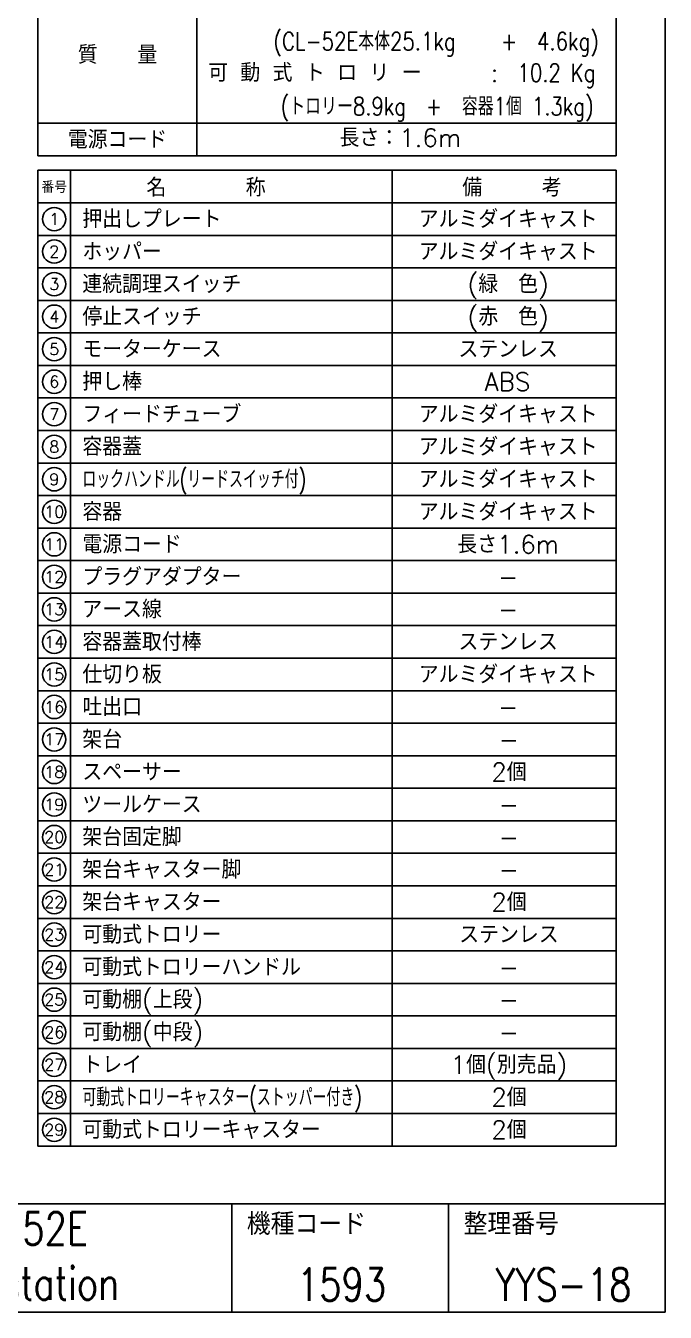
# Model space of a CAD drawing. Extents: x 230 to 4050, y 0 to 2754.
# Drawn here: x 3165 to 4050, y 0 to 1780 of the extents above; entities that cross this region are included whole.
import ezdxf
from ezdxf.enums import TextEntityAlignment as Align

# ---------------------------------------------------------------- set-up
doc = ezdxf.new("R2010")
doc.units = 0
doc.header["$LTSCALE"] = 2
doc.layers.add('SIYOU', color=7, linetype='CONTINUOUS')
doc.layers.add('WAKU', color=7, linetype='CONTINUOUS')
doc.styles.get("Standard").update_dxf_attribs({"font": 'romans.shx', "bigfont": 'extfont.shx'})

msp = doc.modelspace()

# ---------------------------------------------------------------- linework, layer by layer
at = {"layer": 'SIYOU', "color": 6}
for p, q in [((3182, 2635), (3182, 1600)), ((3982, 2635), (3982, 1600)), ((3982, 1600), (3182, 1600)), ((3182, 1580), (3182, 230)), ((3982, 1580), (3182, 1580)), ((3982, 1580), (3982, 230))]:
    msp.add_line(p, q, dxfattribs=at)
at = {"layer": 'SIYOU', "color": 7}
for p, q in [((3402, 2590), (3402, 1600)), ((3182, 1645), (3982, 1645)), ((3227, 1580), (3227, 230)), ((3672, 1580), (3672, 230)), ((3982, 1535), (3182, 1535)), ((3982, 1490), (3182, 1490)), ((3982, 1445), (3182, 1445)), ((3982, 1400), (3182, 1400)), ((3982, 1355), (3182, 1355)), ((3982, 1310), (3182, 1310)), ((3982, 1265), (3182, 1265)), ((3982, 1220), (3182, 1220)), ((3982, 1175), (3182, 1175)), ((3982, 1130), (3182, 1130)), ((3982, 1085), (3182, 1085)), ((3982, 1040), (3182, 1040)), ((3982, 995), (3182, 995)), ((3982, 950), (3182, 950)), ((3982, 905), (3182, 905)), ((3982, 860), (3182, 860)), ((3982, 815), (3182, 815)), ((3982, 770), (3182, 770)), ((3982, 725), (3182, 725)), ((3982, 680), (3182, 680)), ((3982, 635), (3182, 635)), ((3982, 590), (3182, 590)), ((3982, 545), (3182, 545)), ((3982, 500), (3182, 500)), ((3982, 455), (3182, 455)), ((3982, 410), (3182, 410)), ((3982, 365), (3182, 365)), ((3982, 320), (3182, 320)), ((3982, 275), (3182, 275))]:
    msp.add_line(p, q, dxfattribs=at)
at = {"layer": 'SIYOU'}
for centre in [(3204.5, 1512.5), (3204.5, 1467.5), (3204.5, 1422.5), (3204.5, 1377.5), (3204.5, 1332.5), (3204.5, 1287.5), (3204.5, 1242.5), (3204.5, 1197.5), (3204.5, 1152.5), (3204.5, 1107.5), (3204.5, 1062.5), (3204.5, 1017.5), (3204.5, 972.5), (3204.5, 927.5), (3204.5, 882.5), (3204.5, 837.5), (3204.5, 792.5), (3204.5, 747.5), (3204.5, 702.5), (3204.5, 657.5), (3204.5, 612.5), (3204.5, 567.5), (3204.5, 522.5), (3204.5, 477.5), (3204.5, 432.5), (3204.5, 387.5), (3204.5, 342.5), (3204.5, 297.5), (3204.5, 252.5)]:
    msp.add_circle(centre, 16.1, dxfattribs=at)
at = {"layer": 'WAKU', "color": 6}
for p, q in [((4050, 2753.5), (4050, 0)), ((3982, 230), (3182, 230)), ((230, 150), (4050, 150)), ((230, 0), (4050, 0))]:
    msp.add_line(p, q, dxfattribs=at)
at = {"layer": 'WAKU', "color": 7}
for p, q in [((3450, 150), (3450, 0)), ((3750, 150), (3750, 0))]:
    msp.add_line(p, q, dxfattribs=at)

# ---------------------------------------------------------------- texts
at = {"layer": 'SIYOU', "color": 1, "width": 0.8}
for s, p in [('(CL-52E本体25.1kg   +  4.6kg)', (3733, 1758.6)), (':  10.2 Kg', (3881.5, 1715)), ('(トロリー8.9kg  +  容器1個 1.3kg)', (3734.4, 1668.6))]:
    msp.add_text(s, height=25, dxfattribs=at).set_placement(p, align=Align.MIDDLE_CENTER)
at = {"layer": 'SIYOU'}
for s, p in [('質\u3000\u3000量', (3292, 1739.8)), ('電源コード', (3292, 1622.5))]:
    msp.add_text(s, height=25, dxfattribs=at).set_placement(p, align=Align.MIDDLE_CENTER)
at = {"layer": 'SIYOU', "color": 1}
for s, p in [('可 動 式 ト ロ リ ー', (3565.1, 1715)), ('長さ：1.6m ', (3692, 1625)), ('アルミダイキャスト', (3832.6, 1512.5)), ('アルミダイキャスト', (3832.6, 1467.5)), ('(緑\u3000色)', (3832.6, 1422.5)), ('(赤\u3000色)', (3832.6, 1377.5)), ('ステンレス', (3832.6, 1332.5)), ('ABS', (3831.7, 1287.5)), ('アルミダイキャスト', (3832.6, 1242.5)), ('アルミダイキャスト', (3832.6, 1197.5)), ('アルミダイキャスト', (3832.6, 1152.5)), ('アルミダイキャスト', (3832.6, 1107.5)), ('長さ1.6m', (3832.6, 1062.5)), ('-', (3832.6, 1017.5)), ('-', (3832.6, 972.5)), ('ステンレス', (3832.6, 927.5)), ('アルミダイキャスト', (3832.6, 882.5)), ('-', (3832.6, 837.5)), ('-', (3833.7, 792.5)), ('2個', (3833.7, 747.5)), ('-', (3833.7, 702.5)), ('-', (3833.7, 657.5)), ('-', (3833.7, 612.5)), ('2個', (3833.7, 567.5)), ('ステンレス', (3833.7, 522.5)), ('-', (3833.7, 477.5)), ('-', (3833.7, 432.5)), ('-', (3833.7, 387.5)), ('1個(別売品)', (3833.7, 342.5)), ('2個', (3833.7, 297.5)), ('2個', (3833.7, 252.5))]:
    msp.add_text(s, height=25, dxfattribs=at).set_placement(p, align=Align.MIDDLE_CENTER)
at = {"layer": 'SIYOU'}
for s, height, p in [('名\u3000\u3000\u3000\u3000称', 25, (3414.5, 1557.5)), ('備\u3000\u3000\u3000考', 25, (3837.9, 1557.5)), ('番号', 16.07, (3204.5, 1557.5)), ('1', 16.1, (3204.5, 1512.5)), ('2', 16.1, (3204.5, 1467.5)), ('3', 16.1, (3204.5, 1422.5)), ('4', 16.1, (3204.5, 1377.5)), ('5', 16.1, (3204.5, 1332.5)), ('6', 16.1, (3204.5, 1287.5)), ('7', 16.1, (3204.5, 1242.5)), ('8', 16.1, (3204.5, 1197.5)), ('9', 16.1, (3204.5, 1152.5)), ('10', 16.07, (3204.5, 1107.5)), ('11', 16.07, (3204.5, 1062.5)), ('12', 16.07, (3204.5, 1017.5)), ('13', 16.07, (3204.5, 972.5)), ('14', 16.07, (3204.5, 927.5)), ('15', 16.07, (3204.5, 882.5)), ('16', 16.07, (3204.5, 837.5)), ('17', 16.07, (3204.5, 792.5)), ('18', 16.07, (3204.5, 747.5)), ('19', 16.07, (3204.5, 702.5)), ('20', 16.07, (3204.5, 657.5)), ('21', 16.07, (3204.5, 612.5)), ('22', 16.07, (3204.5, 567.5)), ('23', 16.07, (3204.5, 522.5)), ('24', 16.07, (3204.5, 477.5)), ('25', 16.07, (3204.5, 432.5)), ('26', 16.07, (3204.5, 387.5)), ('27', 16.07, (3204.5, 342.5)), ('28', 16.07, (3204.5, 297.5)), ('29', 16.07, (3204.5, 252.5))]:
    msp.add_text(s, height=height, dxfattribs=at).set_placement(p, align=Align.MIDDLE)
for s, p in [('押出しプレート', (3243.4, 1512.5)), ('ホッパー', (3243.4, 1467.5)), ('連続調理スイッチ', (3243.4, 1422.5)), ('停止スイッチ', (3243.4, 1377.5)), ('モーターケース', (3243.4, 1332.5)), ('押し棒', (3243.4, 1287.5)), ('フィードチューブ', (3243.4, 1242.5)), ('容器蓋', (3243.4, 1197.5)), ('容器', (3243.4, 1107.5)), ('電源コード', (3243.4, 1062.5)), ('プラグアダプター', (3243.4, 1017.5)), ('アース線', (3243.4, 972.5)), ('容器蓋取付棒', (3243.4, 927.5)), ('仕切り板', (3243.4, 882.5)), ('吐出口', (3243.4, 837.5)), ('架台', (3243.4, 792.5)), ('スペーサー', (3243.4, 747.5)), ('ツールケース', (3243.4, 702.5)), ('架台固定脚', (3243.4, 657.5)), ('架台キャスター脚', (3243.4, 612.5)), ('架台キャスター', (3243.4, 567.5)), ('可動式トロリー', (3243.4, 522.5)), ('可動式トロリーハンドル', (3243.4, 477.5)), ('可動棚(上段)', (3243.4, 432.5)), ('可動棚(中段)', (3243.4, 387.5)), ('トレイ', (3243.4, 342.5)), ('可動式トロリーキャスター', (3243.4, 252.5))]:
    msp.add_text(s, height=25, dxfattribs=at).set_placement(p, align=Align.MIDDLE_LEFT)
at = {"layer": 'SIYOU', "width": 0.7}
for s, p in [('ロックハンドル(リードスイッチ付)', (3243.4, 1152.5)), ('可動式トロリーキャスター(ストッパー付き)', (3243.4, 297.5))]:
    msp.add_text(s, height=25, dxfattribs=at).set_placement(p, align=Align.MIDDLE_LEFT)
at = {"layer": 'WAKU', "color": 1, "width": 0.8}
for s, p in [('CL-52E', (3156.5, 116)), ('Workstation', (3156.5, 41))]:
    msp.add_text(s, height=45, dxfattribs=at).set_placement(p, align=Align.MIDDLE)
at = {"layer": 'WAKU'}
for s, p in [('機種コード', (3470.9, 107.1)), ('整理番号', (3770.9, 107.1))]:
    msp.add_text(s, height=30, dxfattribs=at).set_placement(p)
at = {"layer": 'WAKU', "color": 1, "width": 0.8}
for s, p in [('1593', (3602.1, 16)), ('YYS-18', (3909, 16))]:
    msp.add_text(s, height=45, dxfattribs=at).set_placement(p, align=Align.CENTER)

doc.saveas('drawing.dxf')
